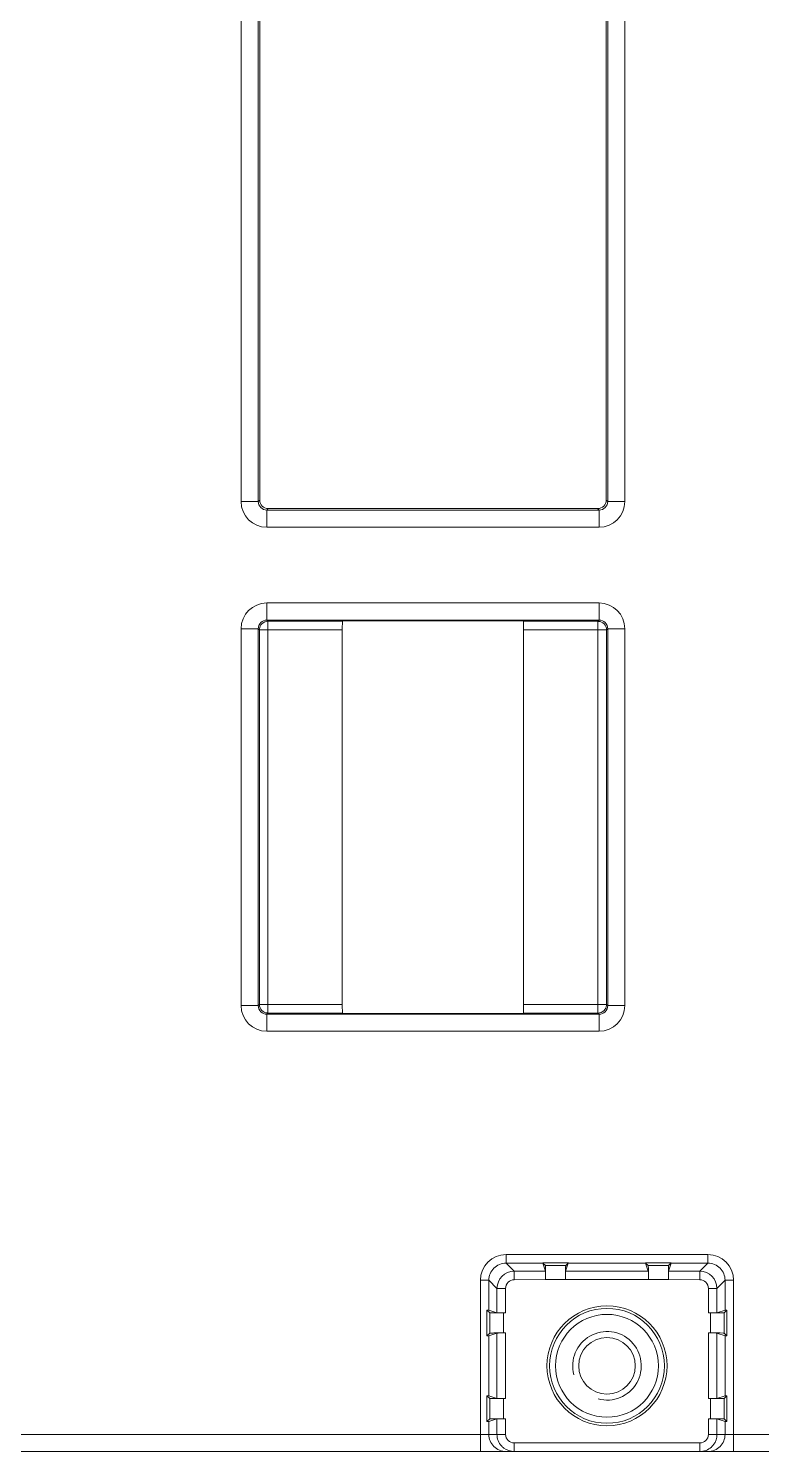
# Model space of a CAD drawing. Header units: millimetres. Extents: x 33157 to 59611, y -29750 to 1750.
# Drawn here: x 55089.3 to 55132, y 208.7 to 291.7 of the extents above; entities that cross this region are included whole.
import ezdxf

# ---------------------------------------------------------------- set-up
doc = ezdxf.new("R2010")
doc.units = ezdxf.units.MM
doc.layers.add('layer 1', color=7, linetype='Continuous', lineweight=18)

msp = doc.modelspace()

# ---------------------------------------------------------------- linework, layer by layer
at = {"layer": 'layer 1', "lineweight": 9}
for p, q in [((55101.663, 318.907), (55101.663, 264.075)), ((55102.663, 318.907), (55102.663, 264.075)), ((55102.749, 318.822), (55102.749, 264.16)), ((55122.96, 318.822), (55122.96, 264.16)), ((55123.046, 318.907), (55123.046, 264.075)), ((55124.046, 318.907), (55124.046, 264.075)), ((55103.163, 263.575), (55103.163, 262.575)), ((55122.546, 263.575), (55122.546, 262.575)), ((55103.163, 258.157), (55103.163, 257.157)), ((55122.546, 258.157), (55122.546, 257.157)), ((55101.663, 256.657), (55101.663, 234.675)), ((55102.663, 256.657), (55102.663, 234.675)), ((55102.732, 256.589), (55102.732, 234.743)), ((55103.232, 257.089), (55103.232, 234.243)), ((55107.568, 256.589), (55107.568, 234.743)), ((55118.142, 256.589), (55118.142, 234.743)), ((55122.478, 257.089), (55122.478, 234.243)), ((55122.978, 256.589), (55122.978, 234.743)), ((55123.046, 256.657), (55123.046, 234.675)), ((55124.046, 256.657), (55124.046, 234.675)), ((55103.163, 234.175), (55103.163, 233.175)), ((55122.546, 234.175), (55122.546, 233.175)), ((55117.117, 220.153), (55117.117, 219.653)), ((55128.892, 220.153), (55128.892, 219.653)), ((55117.589, 219.181), (55117.589, 218.681)), ((55128.42, 219.181), (55128.42, 218.681)), ((55115.618, 218.654), (55115.618, 208.666)), ((55116.117, 218.654), (55116.117, 216.912)), ((55129.892, 218.654), (55129.892, 216.912)), ((55130.392, 218.654), (55130.392, 208.666)), ((55116.589, 218.182), (55116.589, 216.755)), ((55117.089, 218.182), (55117.089, 216.75)), ((55128.92, 218.182), (55128.92, 216.75)), ((55129.42, 218.182), (55129.42, 216.755)), ((55116.006, 216.914), (55116.006, 215.418)), ((55116.164, 216.757), (55116.164, 215.575)), ((55116.964, 216.75), (55116.964, 215.582)), ((55129.046, 216.75), (55129.046, 215.582)), ((55129.846, 216.757), (55129.846, 215.575)), ((55130.003, 216.914), (55130.003, 215.418)), ((55116.117, 215.42), (55116.117, 211.912)), ((55116.589, 215.578), (55116.589, 211.755)), ((55117.089, 215.582), (55117.089, 211.75)), ((55128.92, 215.582), (55128.92, 211.75)), ((55129.42, 215.578), (55129.42, 211.755)), ((55129.892, 215.42), (55129.892, 211.912)), ((55116.006, 211.914), (55116.006, 210.418)), ((55116.164, 211.757), (55116.164, 210.575)), ((55116.964, 211.75), (55116.964, 210.582)), ((55129.046, 211.75), (55129.046, 210.582)), ((55129.846, 211.757), (55129.846, 210.575)), ((55130.003, 211.914), (55130.003, 210.418)), ((55116.117, 210.42), (55116.117, 209.666)), ((55116.589, 210.578), (55116.589, 209.666)), ((55117.089, 210.582), (55117.089, 209.666)), ((55128.92, 210.582), (55128.92, 209.666)), ((55129.42, 210.578), (55129.42, 209.666)), ((55129.892, 210.42), (55129.892, 209.666)), ((55117.589, 209.166), (55117.589, 208.666)), ((55128.42, 209.166), (55128.42, 208.666))]:
    msp.add_line(p, q, dxfattribs=at)
for points in [[(55101.663, 264.075), (55101.663, 264.075), (55102.663, 264.075), (55102.663, 264.075)], [(55101.663, 264.075), (55101.663, 263.246), (55102.335, 262.575), (55103.163, 262.575)], [(55102.749, 264.16), (55102.749, 264.16), (55102.663, 264.075), (55102.663, 264.075)], [(55102.749, 264.16), (55102.749, 263.884), (55102.973, 263.66), (55103.249, 263.66)], [(55122.46, 263.66), (55122.737, 263.66), (55122.96, 263.884), (55122.96, 264.16)], [(55122.546, 262.575), (55123.374, 262.575), (55124.046, 263.246), (55124.046, 264.075)], [(55122.96, 264.16), (55122.96, 264.16), (55123.046, 264.075), (55123.046, 264.075)], [(55124.046, 264.075), (55124.046, 264.075), (55123.046, 264.075), (55123.046, 264.075)], [(55122.546, 263.575), (55122.546, 263.575), (55103.163, 263.575), (55103.163, 263.575)], [(55122.46, 263.66), (55122.46, 263.66), (55103.249, 263.66), (55103.249, 263.66)], [(55103.249, 263.66), (55103.249, 263.66), (55103.163, 263.575), (55103.163, 263.575)], [(55122.46, 263.66), (55122.46, 263.66), (55122.546, 263.575), (55122.546, 263.575)], [(55122.546, 262.575), (55122.546, 262.575), (55103.163, 262.575), (55103.163, 262.575)], [(55103.163, 258.157), (55102.335, 258.157), (55101.663, 257.486), (55101.663, 256.657)], [(55103.163, 258.157), (55103.163, 258.157), (55122.546, 258.157), (55122.546, 258.157)], [(55124.046, 256.657), (55124.046, 257.486), (55123.374, 258.157), (55122.546, 258.157)], [(55101.663, 256.657), (55101.663, 256.657), (55102.663, 256.657), (55102.663, 256.657)], [(55102.732, 256.589), (55102.732, 256.589), (55102.663, 256.657), (55102.663, 256.657)], [(55102.732, 256.589), (55102.732, 256.589), (55107.568, 256.589), (55107.568, 256.589)], [(55102.734, 256.643), (55102.733, 256.625), (55102.732, 256.607), (55102.732, 256.589)], [(55102.878, 256.943), (55102.8, 256.864), (55102.746, 256.753), (55102.734, 256.643)], [(55103.232, 257.089), (55103.104, 257.089), (55102.968, 257.033), (55102.878, 256.943)], [(55103.163, 257.157), (55103.163, 257.157), (55122.546, 257.157), (55122.546, 257.157)], [(55103.232, 257.089), (55103.232, 257.089), (55103.163, 257.157), (55103.163, 257.157)], [(55107.572, 257.089), (55107.572, 257.089), (55103.232, 257.089), (55103.232, 257.089)], [(55107.603, 257.12), (55107.603, 257.12), (55118.107, 257.12), (55118.107, 257.12)], [(55107.572, 257.089), (55107.57, 257.087), (55107.568, 256.864), (55107.568, 256.589)], [(55107.572, 257.089), (55107.572, 257.089), (55107.603, 257.12), (55107.603, 257.12)], [(55118.137, 257.089), (55118.137, 257.089), (55118.107, 257.12), (55118.107, 257.12)], [(55122.478, 257.089), (55122.478, 257.089), (55118.137, 257.089), (55118.137, 257.089)], [(55122.978, 256.589), (55122.978, 256.589), (55118.142, 256.589), (55118.142, 256.589)], [(55118.142, 256.589), (55118.142, 256.864), (55118.14, 257.087), (55118.137, 257.089)], [(55122.546, 257.157), (55122.546, 257.157), (55122.478, 257.089), (55122.478, 257.089)], [(55122.531, 257.086), (55122.514, 257.088), (55122.496, 257.089), (55122.478, 257.089)], [(55122.831, 256.943), (55122.753, 257.021), (55122.642, 257.074), (55122.531, 257.086)], [(55122.978, 256.589), (55122.978, 256.717), (55122.922, 256.853), (55122.831, 256.943)], [(55123.046, 256.657), (55123.046, 256.657), (55122.978, 256.589), (55122.978, 256.589)], [(55124.046, 256.657), (55124.046, 256.657), (55123.046, 256.657), (55123.046, 256.657)], [(55101.663, 234.675), (55101.663, 234.675), (55102.663, 234.675), (55102.663, 234.675)], [(55101.663, 234.675), (55101.663, 233.846), (55102.335, 233.175), (55103.163, 233.175)], [(55102.732, 234.743), (55102.732, 234.743), (55102.663, 234.675), (55102.663, 234.675)], [(55102.732, 234.743), (55102.732, 234.743), (55107.568, 234.743), (55107.568, 234.743)], [(55102.732, 234.743), (55102.732, 234.615), (55102.788, 234.48), (55102.878, 234.389)], [(55102.878, 234.389), (55102.956, 234.311), (55103.068, 234.258), (55103.178, 234.246)], [(55122.546, 234.175), (55122.546, 234.175), (55103.163, 234.175), (55103.163, 234.175)], [(55103.232, 234.243), (55103.232, 234.243), (55103.163, 234.175), (55103.163, 234.175)], [(55103.178, 234.246), (55103.196, 234.244), (55103.214, 234.243), (55103.232, 234.243)], [(55103.232, 234.243), (55103.232, 234.243), (55107.572, 234.243), (55107.572, 234.243)], [(55107.603, 234.212), (55107.603, 234.212), (55118.107, 234.212), (55118.107, 234.212)], [(55107.568, 234.743), (55107.568, 234.468), (55107.57, 234.245), (55107.572, 234.243)], [(55107.572, 234.243), (55107.572, 234.243), (55107.603, 234.212), (55107.603, 234.212)], [(55118.137, 234.243), (55118.137, 234.243), (55118.107, 234.212), (55118.107, 234.212)], [(55118.137, 234.243), (55118.137, 234.243), (55122.478, 234.243), (55122.478, 234.243)], [(55118.142, 234.743), (55118.142, 234.743), (55122.978, 234.743), (55122.978, 234.743)], [(55118.137, 234.243), (55118.14, 234.245), (55118.142, 234.468), (55118.142, 234.743)], [(55122.478, 234.243), (55122.478, 234.243), (55122.546, 234.175), (55122.546, 234.175)], [(55122.478, 234.243), (55122.605, 234.243), (55122.741, 234.299), (55122.831, 234.389)], [(55122.546, 233.175), (55123.374, 233.175), (55124.046, 233.846), (55124.046, 234.675)], [(55122.831, 234.389), (55122.91, 234.468), (55122.963, 234.579), (55122.975, 234.69)], [(55122.975, 234.69), (55122.977, 234.707), (55122.978, 234.725), (55122.978, 234.743)], [(55122.978, 234.743), (55122.978, 234.743), (55123.046, 234.675), (55123.046, 234.675)], [(55124.046, 234.675), (55124.046, 234.675), (55123.046, 234.675), (55123.046, 234.675)], [(55122.546, 233.175), (55122.546, 233.175), (55103.163, 233.175), (55103.163, 233.175)], [(55117.117, 220.153), (55116.289, 220.153), (55115.618, 219.482), (55115.618, 218.654)], [(55128.892, 220.153), (55128.892, 220.153), (55117.117, 220.153), (55117.117, 220.153)], [(55130.392, 218.654), (55130.392, 219.482), (55129.72, 220.153), (55128.892, 220.153)], [(55117.589, 219.181), (55117.037, 219.181), (55116.59, 218.734), (55116.589, 218.182)], [(55119.259, 219.653), (55119.259, 219.653), (55117.117, 219.653), (55117.117, 219.653)], [(55117.589, 219.181), (55117.589, 219.181), (55117.117, 219.653), (55117.117, 219.653)], [(55119.416, 219.181), (55119.416, 219.181), (55117.589, 219.181), (55117.589, 219.181)], [(55120.751, 219.663), (55120.751, 219.663), (55119.258, 219.663), (55119.258, 219.663)], [(55119.259, 219.662), (55119.259, 219.662), (55119.258, 219.663), (55119.258, 219.663)], [(55119.414, 219.507), (55119.414, 219.507), (55119.259, 219.658), (55119.259, 219.658)], [(55119.259, 219.653), (55119.259, 219.653), (55119.416, 219.181), (55119.416, 219.181)], [(55120.596, 219.507), (55120.596, 219.507), (55119.414, 219.507), (55119.414, 219.507)], [(55125.416, 219.181), (55125.416, 219.181), (55120.593, 219.181), (55120.593, 219.181)], [(55120.75, 219.653), (55120.75, 219.653), (55120.593, 219.181), (55120.593, 219.181)], [(55120.596, 219.507), (55120.596, 219.507), (55120.751, 219.663), (55120.751, 219.663)], [(55125.259, 219.653), (55125.259, 219.653), (55120.75, 219.653), (55120.75, 219.653)], [(55126.751, 219.663), (55126.751, 219.663), (55125.258, 219.663), (55125.258, 219.663)], [(55125.259, 219.662), (55125.259, 219.662), (55125.258, 219.663), (55125.258, 219.663)], [(55125.414, 219.507), (55125.414, 219.507), (55125.259, 219.658), (55125.259, 219.658)], [(55125.259, 219.653), (55125.259, 219.653), (55125.416, 219.181), (55125.416, 219.181)], [(55126.596, 219.507), (55126.596, 219.507), (55125.414, 219.507), (55125.414, 219.507)], [(55128.42, 219.181), (55128.42, 219.181), (55126.593, 219.181), (55126.593, 219.181)], [(55126.75, 219.653), (55126.75, 219.653), (55126.593, 219.181), (55126.593, 219.181)], [(55126.596, 219.507), (55126.596, 219.507), (55126.751, 219.663), (55126.751, 219.663)], [(55128.892, 219.653), (55128.892, 219.653), (55126.75, 219.653), (55126.75, 219.653)], [(55128.42, 219.181), (55128.42, 219.181), (55128.892, 219.653), (55128.892, 219.653)], [(55129.42, 218.182), (55129.42, 218.734), (55128.972, 219.181), (55128.42, 219.181)], [(55115.618, 218.654), (55115.618, 218.654), (55116.117, 218.654), (55116.117, 218.654)], [(55116.589, 218.182), (55116.589, 218.182), (55116.117, 218.654), (55116.117, 218.654)], [(55119.421, 218.694), (55119.421, 218.694), (55117.589, 218.681), (55117.589, 218.681)], [(55126.589, 218.694), (55126.589, 218.694), (55119.421, 218.694), (55119.421, 218.694)], [(55128.42, 218.681), (55128.42, 218.681), (55126.589, 218.694), (55126.589, 218.694)], [(55129.42, 218.182), (55129.42, 218.182), (55129.892, 218.654), (55129.892, 218.654)], [(55130.392, 218.654), (55130.392, 218.654), (55129.892, 218.654), (55129.892, 218.654)], [(55117.089, 218.182), (55117.089, 218.182), (55116.589, 218.182), (55116.589, 218.182)], [(55128.92, 218.182), (55128.92, 218.182), (55129.42, 218.182), (55129.42, 218.182)], [(55116.164, 216.757), (55116.164, 216.757), (55116.006, 216.914), (55116.006, 216.914)], [(55116.117, 216.912), (55116.115, 216.913), (55116.076, 216.914), (55116.006, 216.914)], [(55116.117, 216.912), (55116.117, 216.912), (55116.589, 216.755), (55116.589, 216.755)], [(55116.164, 216.757), (55116.167, 216.753), (55116.524, 216.75), (55116.964, 216.75)], [(55116.589, 216.755), (55116.597, 216.752), (55116.818, 216.75), (55117.089, 216.75)], [(55117.089, 216.75), (55117.089, 216.75), (55116.964, 216.75), (55116.964, 216.75)], [(55128.92, 216.75), (55128.92, 216.75), (55129.046, 216.75), (55129.046, 216.75)], [(55129.892, 216.912), (55129.892, 216.912), (55129.42, 216.755), (55129.42, 216.755)], [(55129.846, 216.757), (55129.846, 216.757), (55130.003, 216.914), (55130.003, 216.914)], [(55130.003, 216.914), (55129.934, 216.914), (55129.895, 216.913), (55129.892, 216.912)], [(55116.164, 215.575), (55116.164, 215.575), (55116.006, 215.418), (55116.006, 215.418)], [(55116.006, 215.418), (55116.076, 215.418), (55116.115, 215.419), (55116.117, 215.42)], [(55116.117, 215.42), (55116.117, 215.42), (55116.589, 215.578), (55116.589, 215.578)], [(55117.089, 215.582), (55117.089, 215.582), (55116.964, 215.582), (55116.964, 215.582)], [(55128.92, 215.582), (55128.92, 215.582), (55129.046, 215.582), (55129.046, 215.582)], [(55129.42, 215.578), (55129.413, 215.58), (55129.191, 215.582), (55128.92, 215.582)], [(55129.846, 215.575), (55129.842, 215.579), (55129.485, 215.582), (55129.046, 215.582)], [(55129.892, 215.42), (55129.892, 215.42), (55129.42, 215.578), (55129.42, 215.578)], [(55129.846, 215.575), (55129.846, 215.575), (55130.003, 215.418), (55130.003, 215.418)], [(55129.892, 215.42), (55129.895, 215.419), (55129.934, 215.418), (55130.003, 215.418)], [(55116.164, 211.757), (55116.164, 211.757), (55116.006, 211.914), (55116.006, 211.914)], [(55116.117, 211.912), (55116.115, 211.913), (55116.076, 211.914), (55116.006, 211.914)], [(55116.117, 211.912), (55116.117, 211.912), (55116.589, 211.755), (55116.589, 211.755)], [(55116.164, 211.757), (55116.167, 211.753), (55116.524, 211.75), (55116.964, 211.75)], [(55116.589, 211.755), (55116.597, 211.752), (55116.818, 211.75), (55117.089, 211.75)], [(55117.089, 211.75), (55117.089, 211.75), (55116.964, 211.75), (55116.964, 211.75)], [(55128.92, 211.75), (55128.92, 211.75), (55129.046, 211.75), (55129.046, 211.75)], [(55129.892, 211.912), (55129.892, 211.912), (55129.42, 211.755), (55129.42, 211.755)], [(55129.846, 211.757), (55129.846, 211.757), (55130.003, 211.914), (55130.003, 211.914)], [(55130.003, 211.914), (55129.934, 211.914), (55129.895, 211.913), (55129.892, 211.912)], [(55116.164, 210.575), (55116.164, 210.575), (55116.006, 210.418), (55116.006, 210.418)], [(55116.006, 210.418), (55116.076, 210.418), (55116.115, 210.419), (55116.117, 210.42)], [(55116.117, 210.42), (55116.117, 210.42), (55116.589, 210.578), (55116.589, 210.578)], [(55117.089, 210.582), (55117.089, 210.582), (55116.964, 210.582), (55116.964, 210.582)], [(55128.92, 210.582), (55128.92, 210.582), (55129.046, 210.582), (55129.046, 210.582)], [(55129.42, 210.578), (55129.413, 210.58), (55129.191, 210.582), (55128.92, 210.582)], [(55129.846, 210.575), (55129.842, 210.579), (55129.485, 210.582), (55129.046, 210.582)], [(55129.892, 210.42), (55129.892, 210.42), (55129.42, 210.578), (55129.42, 210.578)], [(55129.846, 210.575), (55129.846, 210.575), (55130.003, 210.418), (55130.003, 210.418)], [(55129.892, 210.42), (55129.895, 210.419), (55129.934, 210.418), (55130.003, 210.418)], [(55083.92, 209.666), (55083.92, 209.666), (55117.089, 209.666), (55117.089, 209.666)], [(55116.117, 209.666), (55116.117, 209.401), (55116.223, 209.147), (55116.41, 208.959)], [(55116.589, 209.666), (55116.589, 209.418), (55116.682, 209.178), (55116.849, 208.994)], [(55117.089, 209.666), (55117.089, 209.39), (55117.313, 209.166), (55117.589, 209.166)], [(55117.589, 209.166), (55117.589, 209.166), (55128.42, 209.166), (55128.42, 209.166)], [(55128.42, 209.166), (55128.696, 209.166), (55128.92, 209.39), (55128.92, 209.666)], [(55128.92, 209.666), (55128.92, 209.666), (55162.089, 209.666), (55162.089, 209.666)], [(55129.221, 209.068), (55129.347, 209.236), (55129.42, 209.456), (55129.42, 209.666)], [(55129.599, 208.959), (55129.787, 209.147), (55129.892, 209.401), (55129.892, 209.666)], [(54903.505, 208.666), (54903.505, 208.666), (55189.504, 208.666), (55189.504, 208.666)], [(55116.41, 208.959), (55116.598, 208.771), (55116.852, 208.666), (55117.117, 208.666)], [(55116.849, 208.994), (55116.892, 208.946), (55116.94, 208.903), (55116.991, 208.865)], [(55116.991, 208.865), (55117.16, 208.739), (55117.379, 208.666), (55117.589, 208.666)], [(55128.42, 208.666), (55128.668, 208.666), (55128.908, 208.759), (55129.092, 208.926)], [(55128.892, 208.666), (55129.157, 208.666), (55129.412, 208.771), (55129.599, 208.959)], [(55129.092, 208.926), (55129.14, 208.969), (55129.183, 209.017), (55129.221, 209.068)]]:
    msp.add_open_spline(points, degree=3, dxfattribs=at)
for points, knots in [([(55102.663, 264.075), (55102.663, 263.942), (55102.716, 263.815), (55102.81, 263.721), (55102.904, 263.627), (55103.031, 263.575), (55103.163, 263.575)], [0, 0, 0, 0, 171582.876421, 171582.876421, 171582.876421, 343165.752841, 343165.752841, 343165.752841, 343165.752841]), ([(55122.546, 263.575), (55122.679, 263.575), (55122.806, 263.627), (55122.9, 263.721), (55122.993, 263.815), (55123.046, 263.942), (55123.046, 264.075)], [0, 0, 0, 0, 171645.529613, 171645.529613, 171645.529613, 343291.059226, 343291.059226, 343291.059226, 343291.059226]), ([(55103.163, 257.157), (55103.031, 257.157), (55102.904, 257.105), (55102.81, 257.011), (55102.716, 256.917), (55102.663, 256.79), (55102.663, 256.657)], [0, 0, 0, 0, 171593.348972, 171593.348972, 171593.348972, 343186.697944, 343186.697944, 343186.697944, 343186.697944]), ([(55123.046, 256.657), (55123.046, 256.79), (55122.993, 256.917), (55122.9, 257.011), (55122.806, 257.105), (55122.679, 257.157), (55122.546, 257.157)], [0, 0, 0, 0, 171656.002175, 171656.002175, 171656.002175, 343312.004351, 343312.004351, 343312.004351, 343312.004351]), ([(55102.663, 234.675), (55102.663, 234.542), (55102.716, 234.415), (55102.81, 234.321), (55102.904, 234.227), (55103.031, 234.175), (55103.163, 234.175)], [0, 0, 0, 0, 171628.461635, 171628.461635, 171628.461635, 343256.92327, 343256.92327, 343256.92327, 343256.92327]), ([(55122.546, 234.175), (55122.679, 234.175), (55122.806, 234.227), (55122.9, 234.321), (55122.993, 234.415), (55123.046, 234.542), (55123.046, 234.675)], [0, 0, 0, 0, 171691.114873, 171691.114873, 171691.114873, 343382.229745, 343382.229745, 343382.229745, 343382.229745]), ([(55117.117, 219.653), (55116.852, 219.653), (55116.598, 219.548), (55116.41, 219.361), (55116.223, 219.173), (55116.117, 218.919), (55116.117, 218.654)], [0, 0, 0, 0, 171693.784921, 171693.784921, 171693.784921, 343387.569842, 343387.569842, 343387.569842, 343387.569842]), ([(55119.421, 218.694), (55119.421, 218.797), (55119.42, 218.9), (55119.42, 219.003), (55119.42, 219.05), (55119.42, 219.096), (55119.419, 219.143), (55119.419, 219.184), (55119.419, 219.225), (55119.419, 219.266), (55119.418, 219.3), (55119.417, 219.333), (55119.417, 219.367), (55119.418, 219.393), (55119.419, 219.419), (55119.416, 219.443), (55119.415, 219.458), (55119.412, 219.473), (55119.415, 219.49), (55119.416, 219.497), (55119.418, 219.503), (55119.414, 219.507)], [0, 0, 0, 0, 143934.911452, 143934.911452, 143934.911452, 287869.822904, 287869.822904, 287869.822904, 431804.734357, 431804.734357, 431804.734357, 575739.645809, 575739.645809, 575739.645809, 719674.557261, 719674.557261, 719674.557261, 863609.468713, 863609.468713, 863609.468713, 1007544.380165, 1007544.380165, 1007544.380165, 1007544.380165]), ([(55119.421, 218.694), (55119.421, 218.756), (55119.42, 218.817), (55119.42, 218.879), (55119.42, 218.931), (55119.421, 218.983), (55119.419, 219.035), (55119.418, 219.07), (55119.415, 219.105), (55119.418, 219.141), (55119.419, 219.155), (55119.421, 219.169), (55119.416, 219.181)], [0, 0, 0, 0, 152255.226232, 152255.226232, 152255.226232, 304510.452463, 304510.452463, 304510.452463, 456765.678695, 456765.678695, 456765.678695, 609020.904927, 609020.904927, 609020.904927, 609020.904927]), ([(55120.596, 219.507), (55120.592, 219.503), (55120.593, 219.497), (55120.594, 219.49), (55120.597, 219.473), (55120.595, 219.458), (55120.593, 219.443), (55120.591, 219.419), (55120.592, 219.393), (55120.592, 219.367), (55120.592, 219.333), (55120.591, 219.3), (55120.591, 219.266), (55120.59, 219.225), (55120.59, 219.184), (55120.59, 219.143), (55120.59, 219.096), (55120.59, 219.05), (55120.589, 219.003), (55120.589, 218.9), (55120.589, 218.797), (55120.589, 218.694)], [0, 0, 0, 0, 143938.186658, 143938.186658, 143938.186658, 287876.373317, 287876.373317, 287876.373317, 431814.559975, 431814.559975, 431814.559975, 575752.746633, 575752.746633, 575752.746633, 719690.933291, 719690.933291, 719690.933291, 863629.11995, 863629.11995, 863629.11995, 1007567.306608, 1007567.306608, 1007567.306608, 1007567.306608]), ([(55120.589, 218.694), (55120.589, 218.756), (55120.589, 218.817), (55120.589, 218.879), (55120.589, 218.931), (55120.588, 218.983), (55120.59, 219.035), (55120.591, 219.07), (55120.594, 219.105), (55120.592, 219.141), (55120.591, 219.155), (55120.589, 219.169), (55120.593, 219.181)], [0, 0, 0, 0, 152258.467065, 152258.467065, 152258.467065, 304516.93413, 304516.93413, 304516.93413, 456775.401195, 456775.401195, 456775.401195, 609033.86826, 609033.86826, 609033.86826, 609033.86826]), ([(55125.421, 218.694), (55125.421, 218.797), (55125.42, 218.9), (55125.42, 219.003), (55125.42, 219.05), (55125.42, 219.096), (55125.419, 219.143), (55125.419, 219.184), (55125.419, 219.225), (55125.419, 219.266), (55125.418, 219.3), (55125.417, 219.333), (55125.417, 219.367), (55125.418, 219.393), (55125.419, 219.419), (55125.416, 219.443), (55125.415, 219.458), (55125.412, 219.473), (55125.415, 219.49), (55125.416, 219.497), (55125.418, 219.503), (55125.414, 219.507)], [0, 0, 0, 0, 143950.608831, 143950.608831, 143950.608831, 287901.217661, 287901.217661, 287901.217661, 431851.826492, 431851.826492, 431851.826492, 575802.435322, 575802.435322, 575802.435322, 719753.044153, 719753.044153, 719753.044153, 863703.652984, 863703.652984, 863703.652984, 1007654.261814, 1007654.261814, 1007654.261814, 1007654.261814]), ([(55125.421, 218.694), (55125.421, 218.756), (55125.42, 218.817), (55125.42, 218.879), (55125.42, 218.931), (55125.421, 218.983), (55125.419, 219.035), (55125.418, 219.07), (55125.415, 219.105), (55125.418, 219.141), (55125.419, 219.155), (55125.421, 219.169), (55125.416, 219.181)], [0, 0, 0, 0, 152271.83274, 152271.83274, 152271.83274, 304543.665479, 304543.665479, 304543.665479, 456815.498219, 456815.498219, 456815.498219, 609087.330959, 609087.330959, 609087.330959, 609087.330959]), ([(55126.596, 219.507), (55126.592, 219.503), (55126.593, 219.497), (55126.594, 219.49), (55126.597, 219.473), (55126.595, 219.458), (55126.593, 219.443), (55126.591, 219.419), (55126.592, 219.393), (55126.592, 219.367), (55126.592, 219.333), (55126.591, 219.3), (55126.591, 219.266), (55126.59, 219.225), (55126.59, 219.184), (55126.59, 219.143), (55126.59, 219.096), (55126.59, 219.05), (55126.589, 219.003), (55126.589, 218.9), (55126.589, 218.797), (55126.589, 218.694)], [0, 0, 0, 0, 143953.884037, 143953.884037, 143953.884037, 287907.768073, 287907.768073, 287907.768073, 431861.65211, 431861.65211, 431861.65211, 575815.536146, 575815.536146, 575815.536146, 719769.420183, 719769.420183, 719769.420183, 863723.304219, 863723.304219, 863723.304219, 1007677.188256, 1007677.188256, 1007677.188256, 1007677.188256]), ([(55126.589, 218.694), (55126.589, 218.756), (55126.589, 218.817), (55126.589, 218.879), (55126.589, 218.931), (55126.588, 218.983), (55126.59, 219.035), (55126.591, 219.07), (55126.594, 219.105), (55126.592, 219.141), (55126.591, 219.155), (55126.589, 219.169), (55126.593, 219.181)], [0, 0, 0, 0, 152275.073573, 152275.073573, 152275.073573, 304550.147146, 304550.147146, 304550.147146, 456825.220719, 456825.220719, 456825.220719, 609100.294292, 609100.294292, 609100.294292, 609100.294292]), ([(55129.892, 218.654), (55129.892, 218.919), (55129.787, 219.173), (55129.599, 219.361), (55129.412, 219.548), (55129.157, 219.653), (55128.892, 219.653)], [0, 0, 0, 0, 171734.845832, 171734.845832, 171734.845832, 343469.691665, 343469.691665, 343469.691665, 343469.691665]), ([(55117.589, 218.681), (55117.457, 218.682), (55117.329, 218.629), (55117.236, 218.535), (55117.142, 218.441), (55117.089, 218.314), (55117.089, 218.182)], [0, 0, 0, 0, 171698.051986, 171698.051986, 171698.051986, 343396.103972, 343396.103972, 343396.103972, 343396.103972]), ([(55128.92, 218.182), (55128.92, 218.314), (55128.867, 218.441), (55128.774, 218.535), (55128.68, 218.629), (55128.553, 218.682), (55128.42, 218.681)], [0, 0, 0, 0, 171734.012473, 171734.012473, 171734.012473, 343468.024946, 343468.024946, 343468.024946, 343468.024946]), ([(55126.505, 213.666), (55126.505, 215.599), (55124.938, 217.166), (55123.005, 217.166), (55121.072, 217.166), (55119.505, 215.599), (55119.505, 213.666), (55119.505, 211.733), (55121.072, 210.166), (55123.005, 210.166), (55124.938, 210.166), (55126.505, 211.733), (55126.505, 213.666), (55126.505, 213.666), (55126.505, 213.666), (55126.505, 213.666)], [0, 0, 0, 0, 152257.978224, 152257.978224, 152257.978224, 304515.956448, 304515.956448, 304515.956448, 456773.934672, 456773.934672, 456773.934672, 609031.912896, 609031.912896, 609031.912896, 609038.003215, 609038.003215, 609038.003215, 609038.003215]), ([(55126.355, 213.666), (55126.355, 215.516), (55124.855, 217.016), (55123.005, 217.016), (55121.155, 217.016), (55119.655, 215.516), (55119.655, 213.666), (55119.655, 211.816), (55121.155, 210.316), (55123.005, 210.316), (55124.855, 210.316), (55126.355, 211.816), (55126.355, 213.666), (55126.355, 213.666), (55126.355, 213.666), (55126.355, 213.666)], [0, 0, 0, 0, 152258.546399, 152258.546399, 152258.546399, 304517.092798, 304517.092798, 304517.092798, 456775.639196, 456775.639196, 456775.639196, 609034.185595, 609034.185595, 609034.185595, 609040.275937, 609040.275937, 609040.275937, 609040.275937]), ([(55126.005, 213.666), (55126.005, 215.323), (55124.662, 216.666), (55123.005, 216.666), (55121.348, 216.666), (55120.005, 215.323), (55120.005, 213.666), (55120.005, 212.009), (55121.348, 210.666), (55123.005, 210.666), (55124.662, 210.666), (55126.005, 212.009), (55126.005, 213.666), (55126.005, 213.666), (55126.005, 213.666), (55126.005, 213.666)], [0, 0, 0, 0, 152259.872187, 152259.872187, 152259.872187, 304519.744375, 304519.744375, 304519.744375, 456779.616562, 456779.616562, 456779.616562, 609039.488749, 609039.488749, 609039.488749, 609045.579144, 609045.579144, 609045.579144, 609045.579144]), ([(55129.018, 216.75), (55129.122, 216.75), (55129.227, 216.75), (55129.331, 216.751), (55129.378, 216.751), (55129.426, 216.751), (55129.473, 216.751), (55129.515, 216.752), (55129.557, 216.752), (55129.599, 216.752), (55129.633, 216.753), (55129.668, 216.754), (55129.703, 216.753), (55129.729, 216.753), (55129.755, 216.752), (55129.78, 216.755), (55129.796, 216.756), (55129.811, 216.759), (55129.828, 216.756), (55129.835, 216.755), (55129.842, 216.753), (55129.846, 216.757)], [0, 0, 0, 0, 143964.358295, 143964.358295, 143964.358295, 287928.716591, 287928.716591, 287928.716591, 431893.074886, 431893.074886, 431893.074886, 575857.433181, 575857.433181, 575857.433181, 719821.791477, 719821.791477, 719821.791477, 863786.149772, 863786.149772, 863786.149772, 1007750.508067, 1007750.508067, 1007750.508067, 1007750.508067]), ([(55129.018, 216.75), (55129.069, 216.75), (55129.12, 216.751), (55129.171, 216.751), (55129.215, 216.751), (55129.258, 216.75), (55129.301, 216.752), (55129.329, 216.753), (55129.358, 216.755), (55129.387, 216.753), (55129.398, 216.752), (55129.409, 216.751), (55129.42, 216.755)], [0, 0, 0, 0, 152285.520183, 152285.520183, 152285.520183, 304571.040365, 304571.040365, 304571.040365, 456856.560548, 456856.560548, 456856.560548, 609142.08073, 609142.08073, 609142.08073, 609142.08073]), ([(55116.991, 215.582), (55116.887, 215.582), (55116.783, 215.582), (55116.679, 215.581), (55116.631, 215.581), (55116.584, 215.581), (55116.536, 215.581), (55116.494, 215.581), (55116.452, 215.581), (55116.41, 215.58), (55116.376, 215.579), (55116.342, 215.579), (55116.307, 215.579), (55116.281, 215.579), (55116.254, 215.58), (55116.229, 215.578), (55116.214, 215.576), (55116.199, 215.574), (55116.181, 215.576), (55116.174, 215.577), (55116.168, 215.579), (55116.164, 215.575)], [0, 0, 0, 0, 143931.578269, 143931.578269, 143931.578269, 287863.156537, 287863.156537, 287863.156537, 431794.734806, 431794.734806, 431794.734806, 575726.313074, 575726.313074, 575726.313074, 719657.891343, 719657.891343, 719657.891343, 863589.469611, 863589.469611, 863589.469611, 1007521.04788, 1007521.04788, 1007521.04788, 1007521.04788]), ([(55116.991, 215.582), (55116.94, 215.582), (55116.889, 215.581), (55116.838, 215.581), (55116.795, 215.581), (55116.752, 215.582), (55116.709, 215.58), (55116.68, 215.579), (55116.652, 215.577), (55116.622, 215.579), (55116.611, 215.58), (55116.6, 215.581), (55116.589, 215.578)], [0, 0, 0, 0, 152252.544564, 152252.544564, 152252.544564, 304505.089127, 304505.089127, 304505.089127, 456757.633691, 456757.633691, 456757.633691, 609010.178254, 609010.178254, 609010.178254, 609010.178254]), ([(55122.487, 211.734), (55123.361, 211.5), (55124.284, 211.882), (55124.737, 212.666), (55125.189, 213.45), (55125.059, 214.44), (55124.419, 215.08), (55123.779, 215.72), (55122.789, 215.851), (55122.005, 215.398), (55121.221, 214.946), (55120.839, 214.023), (55121.073, 213.148)], [0, 0, 0, 0, 152268.767646, 152268.767646, 152268.767646, 304537.535292, 304537.535292, 304537.535292, 456806.302938, 456806.302938, 456806.302938, 609075.070584, 609075.070584, 609075.070584, 609075.070584]), ([(55124.655, 213.666), (55124.655, 214.577), (55123.916, 215.316), (55123.005, 215.316), (55122.093, 215.316), (55121.355, 214.577), (55121.355, 213.666), (55121.355, 212.755), (55122.093, 212.016), (55123.005, 212.016), (55123.916, 212.016), (55124.655, 212.755), (55124.655, 213.666), (55124.655, 213.666), (55124.655, 213.666), (55124.655, 213.666)], [0, 0, 0, 0, 152264.986245, 152264.986245, 152264.986245, 304529.972489, 304529.972489, 304529.972489, 456794.958734, 456794.958734, 456794.958734, 609059.944978, 609059.944978, 609059.944978, 609066.035578, 609066.035578, 609066.035578, 609066.035578]), ([(55129.018, 211.75), (55129.122, 211.75), (55129.227, 211.75), (55129.331, 211.751), (55129.378, 211.751), (55129.426, 211.751), (55129.473, 211.751), (55129.515, 211.752), (55129.557, 211.752), (55129.599, 211.752), (55129.633, 211.753), (55129.668, 211.754), (55129.703, 211.753), (55129.729, 211.753), (55129.755, 211.752), (55129.78, 211.755), (55129.796, 211.756), (55129.811, 211.759), (55129.828, 211.756), (55129.835, 211.755), (55129.842, 211.753), (55129.846, 211.757)], [0, 0, 0, 0, 143970.506553, 143970.506553, 143970.506553, 287941.013106, 287941.013106, 287941.013106, 431911.519659, 431911.519659, 431911.519659, 575882.026212, 575882.026212, 575882.026212, 719852.532764, 719852.532764, 719852.532764, 863823.039317, 863823.039317, 863823.039317, 1007793.54587, 1007793.54587, 1007793.54587, 1007793.54587]), ([(55129.018, 211.75), (55129.069, 211.75), (55129.12, 211.751), (55129.171, 211.751), (55129.215, 211.751), (55129.258, 211.75), (55129.301, 211.752), (55129.329, 211.753), (55129.358, 211.755), (55129.387, 211.753), (55129.398, 211.752), (55129.409, 211.751), (55129.42, 211.755)], [0, 0, 0, 0, 152292.401173, 152292.401173, 152292.401173, 304584.802346, 304584.802346, 304584.802346, 456877.203519, 456877.203519, 456877.203519, 609169.604693, 609169.604693, 609169.604693, 609169.604693]), ([(55116.991, 210.582), (55116.887, 210.582), (55116.783, 210.582), (55116.679, 210.581), (55116.631, 210.581), (55116.584, 210.581), (55116.536, 210.581), (55116.494, 210.581), (55116.452, 210.581), (55116.41, 210.58), (55116.376, 210.579), (55116.342, 210.579), (55116.307, 210.579), (55116.281, 210.579), (55116.254, 210.58), (55116.229, 210.578), (55116.214, 210.576), (55116.199, 210.574), (55116.181, 210.576), (55116.174, 210.577), (55116.168, 210.579), (55116.164, 210.575)], [0, 0, 0, 0, 143937.726705, 143937.726705, 143937.726705, 287875.453411, 287875.453411, 287875.453411, 431813.180116, 431813.180116, 431813.180116, 575750.906822, 575750.906822, 575750.906822, 719688.633527, 719688.633527, 719688.633527, 863626.360233, 863626.360233, 863626.360233, 1007564.086938, 1007564.086938, 1007564.086938, 1007564.086938]), ([(55116.991, 210.582), (55116.94, 210.582), (55116.889, 210.581), (55116.838, 210.581), (55116.795, 210.581), (55116.752, 210.582), (55116.709, 210.58), (55116.68, 210.579), (55116.652, 210.577), (55116.622, 210.579), (55116.611, 210.58), (55116.6, 210.581), (55116.589, 210.578)], [0, 0, 0, 0, 152259.425752, 152259.425752, 152259.425752, 304518.851503, 304518.851503, 304518.851503, 456778.277255, 456778.277255, 456778.277255, 609037.703007, 609037.703007, 609037.703007, 609037.703007])]:
    msp.add_open_spline(points, degree=3, knots=knots, dxfattribs=at)

doc.saveas('drawing.dxf')
